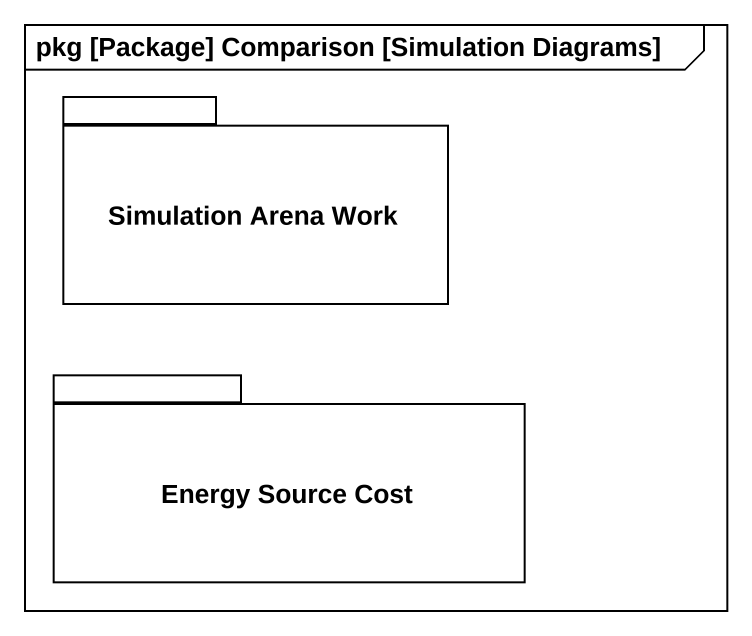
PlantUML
@startuml
mainframe pkg [Package] Comparison [Simulation Diagrams]
package "Simulation Arena Work" as Simulation_Arena_Work {
}
package "Energy Source Cost" as Energy_Source_Cost {
}
@enduml
